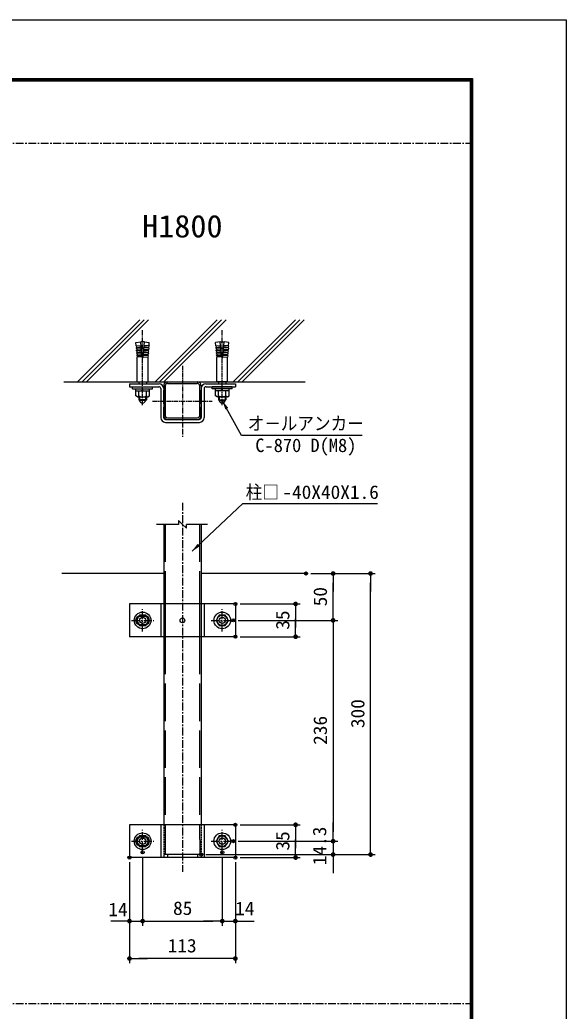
# Model space of a CAD drawing. Units: millimetres, scale not verified. Extents: x -4455 to 4455, y -3150 to 3150.
# Drawn here: x 2705 to 4455, y -24 to 3150 of the extents above; entities that cross this region are included whole.
import ezdxf
from ezdxf.enums import TextEntityAlignment as Align

# ---------------------------------------------------------------- set-up
doc = ezdxf.new("R2010")
doc.units = ezdxf.units.MM
doc.header["$LTSCALE"] = 20
doc.header["$PDMODE"] = 32
doc.header["$PDSIZE"] = 10
for name, pattern in [('DASHED', [7.5, 6, -1.5]), ('USER1', [1.125, 0.75, -0.125, 0.125, -0.125]), ('USER2', [2, 1.25, -0.25, 0.25, -0.25]), ('USER3', [0.375, 0.25, -0.125])]:
    doc.linetypes.add(name, pattern=pattern)
for name, color, linetype, lineweight in [('0-0_1部材', 7, 'Continuous', 25), ('0-1_7詳細', 7, 'Continuous', 25), ('0-3_SUNPOU', 1, 'Continuous', 25), ('0-6_10枠', 7, 'Continuous', 25), ('0-7_中心線', 1, 'USER2', 25), ('0-9_SCALE', 7, 'Continuous', 25), ('0-D_5寸法', 1, 'Continuous', 25)]:
    doc.layers.add(name, color=color, linetype=linetype, lineweight=lineweight)
doc.layers.add('0-2_6文字', color=7, linetype='Continuous')
doc.layers.add('0-4_DEFPOINTS', color=7, linetype='Continuous')
doc.styles.add('ＭＳ ゴシック', font='')
doc.styles.get('ＭＳ ゴシック').set_extended_font_data('MS Gothic')

# ---------------------------------------------------------------- blocks, each defined once
blk = doc.blocks.new('M1')
at = {"layer": '0-3_SUNPOU'}
blk.add_line((-5, 0), (-38.58, 0), dxfattribs=at)
for points in [[(0, 0), (-5, 0), (-4.96, 0.63)], [(0, 0), (-4.96, -0.63), (-5, 0)], [(0, 0), (-4.96, 0.63), (-4.84, 1.24)], [(0, 0), (-4.84, -1.24), (-4.96, -0.63)], [(0, 0), (-4.84, 1.24), (-4.65, 1.84)], [(0, 0), (-4.65, -1.84), (-4.84, -1.24)], [(0, 0), (-4.65, 1.84), (-4.38, 2.41)], [(0, 0), (-4.38, -2.41), (-4.65, -1.84)], [(0, 0), (-4.38, 2.41), (-4.05, 2.94)], [(0, 0), (-4.05, -2.94), (-4.38, -2.41)], [(0, 0), (-4.05, 2.94), (-3.64, 3.42)], [(0, 0), (-3.64, -3.42), (-4.05, -2.94)], [(0, 0), (-3.64, 3.42), (-3.19, 3.85)], [(0, 0), (-3.19, -3.85), (-3.64, -3.42)], [(0, 0), (-3.19, 3.85), (-2.68, 4.22)], [(0, 0), (-2.68, -4.22), (-3.19, -3.85)], [(0, 0), (-2.68, 4.22), (-2.13, 4.52)], [(0, 0), (-2.13, -4.52), (-2.68, -4.22)], [(0, 0), (-2.13, 4.52), (-1.55, 4.76)], [(0, 0), (-1.55, -4.76), (-2.13, -4.52)], [(0, 0), (-1.55, 4.76), (-0.94, 4.91)], [(0, 0), (-0.94, -4.91), (-1.55, -4.76)], [(0, 0), (-0.94, 4.91), (-0.31, 4.99)], [(0, 0), (-0.31, -4.99), (-0.94, -4.91)], [(0, 0), (-0.31, 4.99), (0.31, 4.99)], [(0, 0), (0.31, -4.99), (-0.31, -4.99)], [(0, 0), (0.31, 4.99), (0.94, 4.91)], [(0, 0), (0.94, 4.91), (1.55, 4.76)], [(0, 0), (1.55, 4.76), (2.13, 4.52)], [(0, 0), (2.13, 4.52), (2.68, 4.22)], [(0, 0), (2.68, 4.22), (3.19, 3.85)], [(0, 0), (3.19, 3.85), (3.64, 3.42)], [(0, 0), (3.64, 3.42), (4.05, 2.94)], [(0, 0), (4.05, 2.94), (4.38, 2.41)], [(0, 0), (4.38, 2.41), (4.65, 1.84)], [(0, 0), (4.65, 1.84), (4.84, 1.24)], [(0, 0), (4.84, 1.24), (4.96, 0.63)], [(0, 0), (4.96, 0.63), (5, 0)], [(0, 0), (0.94, -4.91), (0.31, -4.99)], [(0, 0), (1.55, -4.76), (0.94, -4.91)], [(0, 0), (2.13, -4.52), (1.55, -4.76)], [(0, 0), (2.68, -4.22), (2.13, -4.52)], [(0, 0), (3.19, -3.85), (2.68, -4.22)], [(0, 0), (3.64, -3.42), (3.19, -3.85)], [(0, 0), (4.05, -2.94), (3.64, -3.42)], [(0, 0), (4.38, -2.41), (4.05, -2.94)], [(0, 0), (4.65, -1.84), (4.38, -2.41)], [(0, 0), (4.84, -1.24), (4.65, -1.84)], [(0, 0), (4.96, -0.63), (4.84, -1.24)], [(0, 0), (5, 0), (4.96, -0.63)]]:
    blk.add_solid(points, dxfattribs=at)

msp = doc.modelspace()

# ---------------------------------------------------------------- linework, layer by layer
at = {"layer": '0-0_1部材'}
for p, q in [((3104.67, 2118.44), (3092.3, 2118.44)), ((3347.3, 2118.44), (3359.67, 2118.44))]:
    msp.add_line(p, q, dxfattribs=at)
for centre in [(3098.48, 1932.6), (3353.48, 1932.6)]:
    msp.add_arc(centre, 9.74, 189.64705, 350.35295, dxfattribs=at)
at = {"layer": '0-1_7詳細', "color": 4}
for p, q in [((2890.4, 1990.69), (3089.46, 2189.75)), ((2904.54, 1990.69), (3103.6, 2189.75)), ((2918.68, 1990.69), (3117.74, 2189.75)), ((3138.42, 1990.69), (3337.48, 2189.75)), ((3152.56, 1990.69), (3351.62, 2189.75)), ((3166.7, 1990.69), (3365.77, 2189.75)), ((3388.96, 1990.69), (3588.02, 2189.75)), ((3403.1, 1990.69), (3602.16, 2189.75)), ((3417.24, 1990.69), (3616.31, 2189.75)), ((3213.43, 1534.38), (3142.75, 1534.38)), ((3213.43, 1546.6), (3213.43, 1534.38)), ((3213.43, 1546.6), (3225.98, 1534.38)), ((3238.54, 1522.16), (3225.98, 1534.38)), ((3306.13, 1534.38), (3238.54, 1534.38)), ((3238.54, 1522.16), (3238.54, 1534.38))]:
    msp.add_line(p, q, dxfattribs=at)
at = {"layer": '0-1_7詳細', "color": 1, "linetype": 'USER1'}
for p, q in [((3098.48, 1915.75), (3098.48, 2156.51)), ((3353.48, 1915.75), (3353.48, 2156.51)), ((3225.98, 2042), (3225.98, 1814.24)), ((3130.05, 1928.44), (3321.74, 1928.44)), ((3177.98, 476.97), (3177.98, 467.37)), ((3273.98, 476.97), (3273.98, 467.37))]:
    msp.add_line(p, q, dxfattribs=at)
at = {"layer": '0-1_7詳細'}
for p, q in [((3078.02, 2106.15), (3093.26, 2107.49)), ((3078.02, 2106.15), (3079.31, 2101.32)), ((3078.45, 2101.17), (3093.69, 2102.51)), ((3078.71, 2098.18), (3078.45, 2101.17)), ((3078.71, 2098.18), (3093.96, 2099.52)), ((3078.71, 2098.18), (3080.01, 2093.35)), ((3096.48, 2070.63), (3092.3, 2118.44)), ((3100.48, 2070.63), (3104.67, 2118.44)), ((3118.25, 2098.18), (3103.01, 2099.52)), ((3118.51, 2101.17), (3103.27, 2102.51)), ((3118.95, 2106.15), (3103.71, 2107.49)), ((3104.67, 2118.44), (3119.91, 2117.11)), ((3118.25, 2098.18), (3116.96, 2093.35)), ((3118.95, 2106.15), (3117.66, 2101.32)), ((3118.25, 2098.18), (3118.51, 2101.17)), ((3118.95, 2106.15), (3119.91, 2117.11)), ((3347.3, 2118.44), (3332.06, 2117.11)), ((3333.02, 2106.15), (3332.06, 2117.11)), ((3333.02, 2106.15), (3348.26, 2107.49)), ((3333.02, 2106.15), (3334.31, 2101.32)), ((3333.45, 2101.17), (3348.69, 2102.51)), ((3333.71, 2098.18), (3333.45, 2101.17)), ((3333.71, 2098.18), (3348.96, 2099.52)), ((3333.71, 2098.18), (3335.01, 2093.35)), ((3351.48, 2070.63), (3347.3, 2118.44)), ((3355.48, 2070.63), (3359.67, 2118.44)), ((3373.25, 2098.18), (3358.01, 2099.52)), ((3373.51, 2101.17), (3358.27, 2102.51)), ((3373.95, 2106.15), (3358.71, 2107.49)), ((3374.91, 2117.11), (3359.67, 2118.44)), ((3373.25, 2098.18), (3371.96, 2093.35)), ((3373.95, 2106.15), (3372.66, 2101.32)), ((3373.25, 2098.18), (3373.51, 2101.17)), ((3373.95, 2106.15), (3374.91, 2117.11)), ((3079.15, 2093.2), (3094.39, 2094.54)), ((3079.41, 2090.21), (3079.15, 2093.2)), ((3079.41, 2090.21), (3094.65, 2091.55)), ((3079.41, 2090.21), (3080.71, 2085.38)), ((3079.85, 2085.23), (3095.09, 2086.57)), ((3080.11, 2082.24), (3079.85, 2085.23)), ((3080.11, 2082.24), (3095.35, 2083.58)), ((3080.11, 2082.24), (3081.4, 2077.41)), ((3080.54, 2077.26), (3095.79, 2078.6)), ((3080.81, 2074.27), (3080.54, 2077.26)), ((3080.81, 2074.27), (3096.05, 2075.61)), ((3080.81, 2074.27), (3082.1, 2069.45)), ((3081.18, 1990.69), (3081.18, 2070.63)), ((3096.48, 2070.63), (3081.24, 2069.29)), ((3100.48, 2070.63), (3115.73, 2069.29)), ((3116.16, 2074.27), (3100.92, 2075.61)), ((3116.42, 2077.26), (3101.18, 2078.6)), ((3116.86, 2082.24), (3101.62, 2083.58)), ((3117.12, 2085.23), (3101.88, 2086.57)), ((3117.56, 2090.21), (3102.31, 2091.55)), ((3117.82, 2093.2), (3102.58, 2094.54)), ((3116.16, 2074.27), (3114.87, 2069.45)), ((3116.86, 2082.24), (3115.56, 2077.41)), ((3115.78, 1990.69), (3115.78, 2070.63)), ((3116.16, 2074.27), (3116.42, 2077.26)), ((3117.56, 2090.21), (3116.26, 2085.38)), ((3116.86, 2082.24), (3117.12, 2085.23)), ((3117.56, 2090.21), (3117.82, 2093.2)), ((3334.15, 2093.2), (3349.39, 2094.54)), ((3334.41, 2090.21), (3334.15, 2093.2)), ((3334.41, 2090.21), (3349.65, 2091.55)), ((3334.41, 2090.21), (3335.71, 2085.38)), ((3334.85, 2085.23), (3350.09, 2086.57)), ((3335.11, 2082.24), (3334.85, 2085.23)), ((3335.11, 2082.24), (3350.35, 2083.58)), ((3335.11, 2082.24), (3336.4, 2077.41)), ((3335.54, 2077.26), (3350.79, 2078.6)), ((3335.81, 2074.27), (3335.54, 2077.26)), ((3335.81, 2074.27), (3351.05, 2075.61)), ((3335.81, 2074.27), (3337.1, 2069.45)), ((3336.18, 1990.69), (3336.18, 2070.63)), ((3351.48, 2070.63), (3336.24, 2069.29)), ((3355.48, 2070.63), (3370.73, 2069.29)), ((3371.16, 2074.27), (3355.92, 2075.61)), ((3371.42, 2077.26), (3356.18, 2078.6)), ((3371.86, 2082.24), (3356.62, 2083.58)), ((3372.12, 2085.23), (3356.88, 2086.57)), ((3372.56, 2090.21), (3357.31, 2091.55)), ((3372.82, 2093.2), (3357.58, 2094.54)), ((3371.16, 2074.27), (3369.87, 2069.45)), ((3371.86, 2082.24), (3370.56, 2077.41)), ((3370.78, 1990.69), (3370.78, 2070.63)), ((3371.16, 2074.27), (3371.42, 2077.26)), ((3372.56, 2090.21), (3371.26, 2085.38)), ((3371.86, 2082.24), (3372.12, 2085.23)), ((3372.56, 2090.21), (3372.82, 2093.2)), ((2846.35, 1990.69), (3619.32, 1990.69)), ((3056.48, 1984.69), (3150.98, 1984.69)), ((3066.48, 1975.09), (3130.48, 1975.09)), ((3066.48, 1968.69), (3130.48, 1968.69)), ((3076.58, 1945.45), (3076.58, 1968.69)), ((3081.18, 1990.69), (3115.78, 1990.69)), ((3086.48, 1990.69), (3086.48, 1984.69)), ((3096.75, 1962.29), (3097.88, 1968.69)), ((3099.28, 1962.29), (3100.41, 1968.69)), ((3110.48, 1990.69), (3110.48, 1984.69)), ((3120.38, 1945.45), (3120.38, 1968.69)), ((3130.48, 1968.69), (3130.48, 1975.09)), ((3156.38, 1969.09), (3156.38, 1876.09)), ((3165.98, 1990.69), (3285.98, 1990.69)), ((3165.98, 1978.3), (3165.98, 1883.07)), ((3165.98, 1969.69), (3165.98, 1876.69)), ((3170.78, 1978.3), (3170.78, 1883.07)), ((3178.37, 1990.69), (3273.6, 1990.69)), ((3178.37, 1985.89), (3273.6, 1985.89)), ((3281.18, 1978.3), (3281.18, 1883.07)), ((3285.98, 1978.3), (3285.98, 1883.07)), ((3285.98, 1969.69), (3285.98, 1876.69)), ((3295.58, 1969.09), (3295.58, 1876.09)), ((3300.98, 1984.69), (3395.48, 1984.69)), ((3301.58, 1975.09), (3395.48, 1975.09)), ((3385.48, 1975.09), (3321.48, 1975.09)), ((3385.48, 1975.09), (3321.48, 1975.09)), ((3321.48, 1968.69), (3321.48, 1975.09)), ((3385.48, 1968.69), (3321.48, 1968.69)), ((3331.58, 1945.45), (3331.58, 1968.69)), ((3370.78, 1990.69), (3336.18, 1990.69)), ((3341.48, 1990.69), (3341.48, 1984.69)), ((3352.69, 1962.29), (3351.56, 1968.69)), ((3355.21, 1962.29), (3354.09, 1968.69)), ((3365.48, 1990.69), (3365.48, 1984.69)), ((3375.38, 1945.45), (3375.38, 1968.69)), ((3385.48, 1968.69), (3385.48, 1975.09)), ((3395.48, 1984.69), (3395.48, 1975.09)), ((3076.58, 1962.29), (3120.38, 1962.29)), ((3082.06, 1942.29), (3076.58, 1945.45)), ((3082.06, 1942.29), (3114.91, 1942.29)), ((3086.48, 1945.45), (3086.48, 1962.29)), ((3086.48, 1942.29), (3086.48, 1933.37)), ((3110.48, 1945.45), (3110.48, 1962.29)), ((3110.48, 1942.29), (3110.48, 1933.37)), ((3114.91, 1942.29), (3120.38, 1945.45)), ((3165.98, 1920.34), (3165.98, 1963.69)), ((3285.98, 1920.34), (3285.98, 1963.69)), ((3375.38, 1962.29), (3331.58, 1962.29)), ((3337.06, 1942.29), (3331.58, 1945.45)), ((3369.91, 1942.29), (3337.06, 1942.29)), ((3341.48, 1945.45), (3341.48, 1962.29)), ((3341.48, 1942.29), (3341.48, 1933.37)), ((3365.48, 1945.45), (3365.48, 1962.29)), ((3365.48, 1942.29), (3365.48, 1933.37)), ((3369.91, 1942.29), (3375.38, 1945.45)), ((3088.88, 1930.97), (3086.48, 1933.37)), ((3108.08, 1930.97), (3088.88, 1930.97)), ((3108.08, 1930.97), (3110.48, 1933.37)), ((3165.98, 1875.19), (3165.98, 1909.54)), ((3285.98, 1875.19), (3285.98, 1909.54)), ((3343.88, 1930.97), (3341.48, 1933.37)), ((3343.88, 1930.97), (3363.08, 1930.97)), ((3363.08, 1930.97), (3365.48, 1933.37)), ((3178.37, 1875.49), (3273.6, 1875.49)), ((3171.38, 1861.09), (3280.58, 1861.09)), ((3171.98, 1870.69), (3279.98, 1870.69)), ((3178.37, 1870.69), (3273.6, 1870.69)), ((3165.98, 1534.38), (3165.98, 1279.47)), ((3285.98, 1534.38), (3285.98, 1279.47)), ((3165.98, 1376.97), (2840.06, 1376.97)), ((3621.86, 1376.97), (3285.98, 1376.97)), ((3156.38, 1279.47), (3156.38, 1174.47)), ((3295.58, 1279.47), (3295.58, 1174.47)), ((3395.48, 1279.47), (3395.48, 1174.47)), ((3089.48, 1240.47), (3107.48, 1240.47)), ((3089.48, 1213.47), (3107.48, 1213.47)), ((3395.48, 1174.47), (3056.48, 1174.47)), ((3165.98, 1174.47), (3165.98, 572.37)), ((3285.98, 1174.47), (3285.98, 572.37)), ((3056.48, 572.37), (3056.48, 467.37)), ((3395.48, 572.37), (3056.48, 572.37)), ((3156.38, 572.37), (3156.39, 467.37)), ((3295.58, 572.37), (3295.59, 467.37)), ((3395.48, 572.37), (3395.48, 467.37)), ((3089.48, 533.37), (3107.48, 533.37)), ((3089.48, 506.37), (3107.48, 506.37)), ((3395.48, 467.37), (3056.48, 467.37))]:
    msp.add_line(p, q, dxfattribs=at)
at = {"layer": '0-1_7詳細', "color": 1}
for p, q in [((3088.88, 1942.29), (3088.88, 1930.97)), ((3108.08, 1942.29), (3108.08, 1933.37)), ((3343.88, 1942.29), (3343.88, 1933.37)), ((3363.08, 1942.29), (3363.08, 1930.97)), ((3110.48, 1933.37), (3086.48, 1933.37)), ((3108.08, 1933.37), (3108.08, 1930.97)), ((3341.48, 1933.37), (3365.48, 1933.37)), ((3343.88, 1933.37), (3343.88, 1930.97)), ((3419.23, 1600.94), (3850.5, 1600.94)), ((3636.86, 1376.97), (3843.51, 1376.97)), ((3636.86, 1376.97), (3723.51, 1376.97)), ((3708.51, 1256.97), (3708.51, 1346.97)), ((3828.51, 506.97), (3828.51, 1346.97)), ((3410.48, 1279.47), (3603.51, 1279.47)), ((3588.51, 1249.47), (3588.51, 1204.47)), ((3404.42, 1226.97), (3723.51, 1226.97)), ((3404.42, 1226.97), (3723.51, 1226.97)), ((3708.51, 1196.97), (3708.51, 549.87)), ((3410.48, 1174.47), (3603.51, 1174.47)), ((3410.48, 572.37), (3603.51, 572.37)), ((3708.51, 549.87), (3708.51, 579.87)), ((3588.51, 542.37), (3588.51, 497.37)), ((3404.42, 519.87), (3723.51, 519.87)), ((3404.42, 519.87), (3723.51, 519.87)), ((3708.51, 519.87), (3708.51, 476.97)), ((3300.99, 476.97), (3723.51, 476.97)), ((3300.99, 476.97), (3843.51, 476.97)), ((3056.48, 452.37), (3056.48, 249.03)), ((3056.48, 452.37), (3056.48, 129.03)), ((3098.48, 468.94), (3098.48, 249.03)), ((3098.48, 468.94), (3098.48, 249.03)), ((3353.48, 468.94), (3353.48, 249.03)), ((3353.48, 468.94), (3353.48, 249.03)), ((3395.48, 452.37), (3395.48, 249.03)), ((3395.48, 452.37), (3395.48, 129.03)), ((3410.48, 467.37), (3603.51, 467.37)), ((3708.51, 446.97), (3708.51, 416.97)), ((3026.48, 264.03), (2996.48, 264.03)), ((3056.48, 264.03), (3098.48, 264.03)), ((3128.48, 264.03), (3158.48, 264.03)), ((3128.48, 264.03), (3323.48, 264.03)), ((3323.48, 264.03), (3293.48, 264.03)), ((3353.48, 264.03), (3395.48, 264.03)), ((3425.48, 264.03), (3455.48, 264.03)), ((3365.48, 144.03), (3086.48, 144.03))]:
    msp.add_line(p, q, dxfattribs=at)
at = {"layer": '0-1_7詳細', "color": 1, "linetype": 'USER2'}
for p, q in [((3225.98, 1603.44), (3225.98, 421.58)), ((3098.48, 1191.03), (3098.48, 1262.9)), ((3353.48, 1191.03), (3353.48, 1262.9)), ((3062.55, 1226.97), (3134.42, 1226.97)), ((3317.55, 1226.97), (3389.42, 1226.97)), ((3098.48, 483.94), (3098.48, 555.81)), ((3353.48, 483.94), (3353.48, 555.81)), ((3062.55, 519.87), (3134.42, 519.87)), ((3317.55, 519.87), (3389.42, 519.87))]:
    msp.add_line(p, q, dxfattribs=at)
at = {"layer": '0-1_7詳細', "color": 1, "linetype": 'DASHED'}
for p, q in [((3170.78, 1534.38), (3170.78, 1279.47)), ((3281.18, 1534.38), (3281.18, 1279.47)), ((3165.98, 1279.47), (3165.98, 1174.47)), ((3170.78, 1279.47), (3170.78, 1174.47)), ((3281.18, 1279.47), (3281.18, 1174.47)), ((3285.98, 1279.47), (3285.98, 1174.47)), ((3170.78, 1174.47), (3170.78, 572.37)), ((3281.18, 1174.47), (3281.18, 572.37)), ((3170.78, 572.37), (3170.79, 476.97)), ((3281.18, 572.37), (3281.19, 476.97)), ((3285.99, 476.97), (3165.99, 476.97))]:
    msp.add_line(p, q, dxfattribs=at)
at = {"layer": '0-1_7詳細', "color": 1, "linetype": 'USER3'}
for p, q in [((3165.98, 572.37), (3165.99, 467.37)), ((3285.98, 572.37), (3285.99, 467.37))]:
    msp.add_line(p, q, dxfattribs=at)
at = {"layer": '0-1_7詳細'}
for points in [[(3078.02, 2106.15), (3077.06, 2117.11), (3092.3, 2118.44)], [(3056.48, 1984.69), (3056.48, 1975.09), (3150.38, 1975.09)], [(3066.48, 1968.69), (3066.48, 1975.09), (3130.48, 1975.09)], [(3802.1, 1818.8), (3415.48, 1818.8), (3354.45, 1929.22)], [(3395.48, 1279.47), (3056.48, 1279.47), (3056.48, 1174.47)]]:
    msp.add_lwpolyline(points, dxfattribs=at)
for points in [[(3118.08, 1226.97), (3108.28, 1243.94), (3088.68, 1243.94), (3078.88, 1226.97), (3088.68, 1209.99), (3108.28, 1209.99)], [(3373.08, 1226.97), (3363.28, 1243.94), (3343.68, 1243.94), (3333.88, 1226.97), (3343.68, 1209.99), (3363.28, 1209.99)], [(3118.08, 519.87), (3108.28, 536.85), (3088.68, 536.85), (3078.88, 519.87), (3088.68, 502.9), (3108.28, 502.9)], [(3373.08, 519.87), (3363.28, 536.85), (3343.68, 536.85), (3333.88, 519.87), (3343.68, 502.9), (3363.28, 502.9)]]:
    msp.add_lwpolyline(points, close=True, dxfattribs=at)
for centre, radius in [((3098.48, 1226.97), 26.67), ((3098.48, 1226.97), 17), ((3353.48, 1226.97), 26.67), ((3353.48, 1226.97), 17), ((3098.48, 1226.97), 10), ((3353.48, 1226.97), 10), ((3098.48, 519.87), 26.67), ((3353.48, 519.87), 26.67), ((3098.48, 519.87), 17), ((3098.48, 519.87), 10), ((3353.48, 519.87), 17), ((3353.48, 519.87), 10)]:
    msp.add_circle(centre, radius, dxfattribs=at)
for centre, radius, start, end in [((3098.48, 2070.63), 2, 180, 0), ((3353.48, 2070.63), 2, 180, 360), ((3150.38, 1969.09), 6, 0, 90), ((3150.98, 1969.69), 15, 0, 90), ((3178.37, 1978.3), 12.39, 90, 180), ((3178.37, 1978.3), 7.59, 90, 180), ((3273.6, 1978.3), 12.39, 0, 90), ((3273.6, 1978.3), 7.59, 0, 90), ((3300.98, 1969.69), 15, 90, 180), ((3301.58, 1969.09), 6, 90, 180), ((3081.44, 1947.84), 5.58, 276.40287, 334.67726), ((3098.48, 1966.64), 24.36, 240.48521, 299.51479), ((3115.53, 1947.84), 5.58, 205.32274, 263.59713), ((3336.44, 1947.84), 5.58, 276.40287, 334.67726), ((3353.48, 1966.64), 24.36, 240.48521, 299.51479), ((3370.53, 1947.84), 5.58, 205.32274, 263.59713), ((3171.38, 1876.09), 15, 180, 270), ((3178.37, 1883.07), 12.39, 180, 270), ((3171.98, 1876.69), 6, 180, 270), ((3178.37, 1883.07), 7.59, 180, 270), ((3273.6, 1883.07), 7.59, 270, 0), ((3273.6, 1883.07), 12.39, 270, 0), ((3279.98, 1876.69), 6, 270, 0), ((3280.58, 1876.09), 15, 270, 360), ((3089.48, 1226.97), 13.5, 90, 270), ((3107.48, 1226.97), 13.5, 270, 90), ((3089.48, 519.87), 13.5, 90, 270), ((3107.48, 519.87), 13.5, 270, 90)]:
    msp.add_arc(centre, radius, start, end, dxfattribs=at)
msp.add_solid([(3353.48, 1930.97), (3372.56, 1907.23), (3363.44, 1902.19)], dxfattribs=at)
at = {"layer": '0-4_DEFPOINTS'}
for p in [(3621.86, 1376.97), (3708.51, 1376.97), (3828.51, 1376.97), (3395.48, 1279.47), (3389.42, 1226.97), (3395.48, 1174.47), (3588.51, 1174.47), (3395.48, 572.37), (3389.42, 519.87), (3708.51, 519.87), (3098.48, 483.94), (3285.99, 476.97), (3353.48, 483.94), (3708.51, 476.97), (3056.48, 467.37), (3395.48, 467.37), (3588.51, 467.37), (3098.48, 264.03), (3353.48, 264.03), (3395.48, 264.03), (3056.48, 144.03)]:
    msp.add_point(p, dxfattribs=at)
at = {"layer": '0-6_10枠', "color": 3}
msp.add_lwpolyline([(-4455, 3150), (4455, 3150), (4455, -3150), (-4455, -3150)], close=True, dxfattribs=at)
at = {"layer": '0-6_10枠'}
for points in [[(-4155, 2962.5), (4155, 2962.5), (4155, -2962.5), (-4155, -2962.5)], [(-4153.13, 2960.62), (4153.12, 2960.62), (4153.12, -2960.63), (-4153.13, -2960.63)], [(-4151.25, 2958.75), (4151.25, 2958.75), (4151.25, -2958.75), (-4151.25, -2958.75)], [(-4149.38, 2956.87), (4149.37, 2956.87), (4149.37, -2956.88), (-4149.38, -2956.88)], [(-4147.5, 2955), (4147.5, 2955), (4147.5, -2955), (-4147.5, -2955)]]:
    msp.add_lwpolyline(points, close=True, dxfattribs=at)
at = {"layer": '0-7_中心線'}
for p, q in [((-4147.5, 2755), (4147.5, 2755)), ((-4147.5, 0), (4147.5, 0))]:
    msp.add_line(p, q, dxfattribs=at)
at = {"layer": '0-9_SCALE'}
msp.add_circle((3225.98, 1226.97), 7.5, dxfattribs=at)
at = {"layer": '0-D_5寸法'}
msp.add_line((3419.23, 1600.94), (3257.52, 1448.83), dxfattribs=at)
msp.add_solid([(3256.07, 1447.46), (3274.35, 1471.81), (3281.49, 1464.22)], dxfattribs=at)

# ---------------------------------------------------------------- block references
at = {"layer": '0-1_7詳細', "xscale": 1.5, "yscale": 1.5}
for p, rotation in [((3708.51, 1376.97), 90), ((3828.51, 1376.97), 90), ((3588.51, 1279.47), 90), ((3708.51, 1226.97), 270), ((3588.51, 1174.47), 270), ((3708.51, 1226.97), 90), ((3588.51, 572.37), 90), ((3708.51, 519.87), 270), ((3708.51, 519.87), 270), ((3588.51, 467.37), 270), ((3828.51, 476.97), 270), ((3708.51, 476.97), 90), ((3098.48, 264.03), 180), ((3098.48, 264.03), 180), ((3395.48, 264.03), 180), ((3056.48, 144.03), 180)]:
    msp.add_blockref('M1', p, dxfattribs=dict(at, rotation=rotation))
for p in [(3056.48, 264.03), (3353.48, 264.03), (3353.48, 264.03), (3395.48, 144.03)]:
    msp.add_blockref('M1', p, dxfattribs=at)

# ---------------------------------------------------------------- texts
at = {"layer": '0-1_7詳細', "color": 3, "style": 'ＭＳ ゴシック'}
for s, width, p in [('オ－ルアンカー', 0.9, (3434.87, 1823.13)), ('柱□', 0.9, (3428.78, 1602.77)), ('-40X40X1.6', 1.05, (3546.09, 1603.01)), ('14', 1.05, (2988.61, 266.6)), ('85', 1.05, (3195.98, 270.7)), ('14', 1.05, (3394.77, 269.94)), ('113', 1.05, (3178.73, 150.7))]:
    msp.add_text(s, height=43.26, dxfattribs=dict(at, width=width)).set_placement(p, align=Align.BOTTOM_LEFT)
msp.add_text('C-870 D(M8)', height=43.26, dxfattribs=at).set_placement((3459.43, 1752.91), align=Align.BOTTOM_LEFT)
at = {"layer": '0-1_7詳細', "color": 3, "style": 'ＭＳ ゴシック', "width": 1.05}
for s, p in [('50', (3701.84, 1271.97)), ('35', (3581.51, 1196.97)), ('300', (3821.84, 881.97)), ('236', (3701.84, 828.42)), ('35', (3581.51, 489.87)), ('14.3', (3699.71, 443.01))]:
    msp.add_text(s, height=43.26, rotation=90, dxfattribs=at).set_placement(p, align=Align.BOTTOM_LEFT)
at = {"layer": '0-2_6文字', "style": 'ＭＳ ゴシック', "width": 1.05}
msp.add_text('H1800', height=72.14, dxfattribs=at).set_placement((3096.88, 2431.57), align=Align.BOTTOM_LEFT)

doc.saveas('drawing.dxf')
